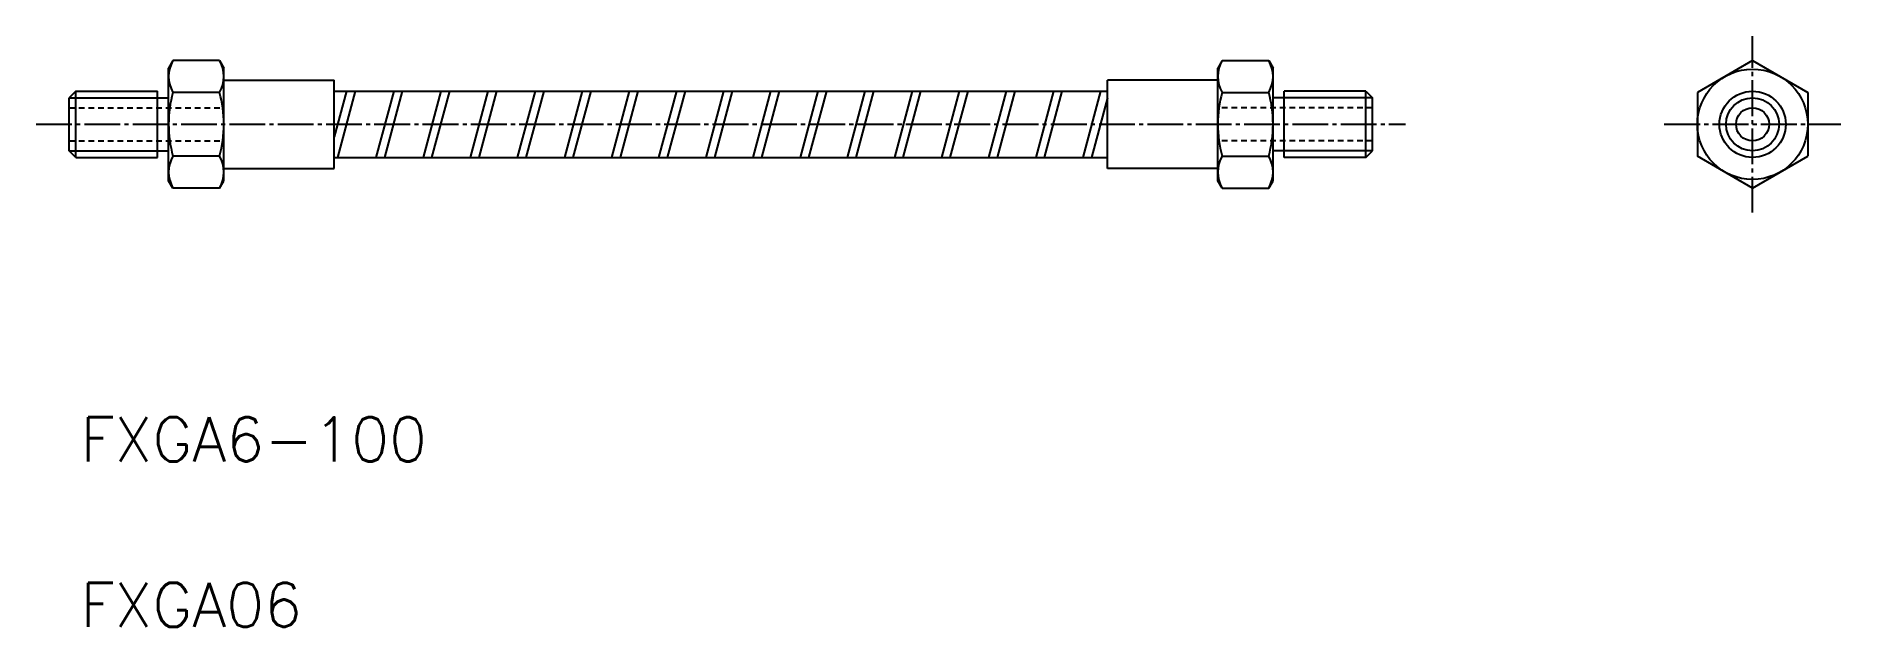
# Model space of a CAD drawing. Extents: x 121 to 284, y 43 to 97.
import ezdxf

# ---------------------------------------------------------------- set-up
doc = ezdxf.new("R2010")
doc.units = 0
doc.header["$LTSCALE"] = 0.25
doc.linetypes.add('CENTER', pattern=[17.5, 13, -1.5, 1.5, -1.5])
doc.linetypes.add('DASHED', pattern=[3.5, 2, -1.5])
doc.layers.get('0').update_dxf_attribs({"linetype": 'CONTINUOUS'})
doc.layers.add('CENTER', color=1, linetype='CENTER')
doc.layers.add('HATCH', color=3, linetype='CONTINUOUS')
doc.styles.get("Standard").update_dxf_attribs({"font": 'txt.shx'})

msp = doc.modelspace()

# ---------------------------------------------------------------- linework, layer by layer
at = {"color": 7, "linetype": 'CONTINUOUS'}
for p, q in [((133.34, 94.28), (132.95, 93.61)), ((132.95, 83.4), (132.95, 93.61)), ((137.56, 94.28), (133.34, 94.28)), ((137.56, 94.28), (137.95, 93.61)), ((137.95, 83.4), (137.95, 93.61)), ((228.34, 94.28), (227.95, 93.61)), ((227.95, 83.4), (227.95, 93.61)), ((228.34, 94.28), (232.56, 94.28)), ((232.56, 94.28), (232.95, 93.61)), ((232.95, 83.4), (232.95, 93.61)), ((276.37, 94.28), (271.37, 91.39)), ((276.37, 94.28), (281.37, 91.39)), ((137.95, 92.51), (147.95, 92.51)), ((147.95, 84.51), (147.95, 92.51)), ((217.95, 84.51), (217.95, 92.51)), ((227.95, 92.51), (217.95, 92.51)), ((124.55, 91.51), (123.95, 90.91)), ((123.95, 86.11), (123.95, 90.91)), ((124.55, 91.51), (131.95, 91.51)), ((124.55, 85.51), (124.55, 91.51)), ((131.95, 85.51), (131.95, 91.51)), ((131.95, 90.91), (132.95, 90.91)), ((137.56, 91.39), (133.34, 91.39)), ((147.95, 91.51), (217.95, 91.51)), ((228.34, 91.39), (232.56, 91.39)), ((233.95, 90.91), (232.95, 90.91)), ((233.95, 85.51), (233.95, 91.51)), ((241.35, 91.51), (233.95, 91.51)), ((241.35, 91.51), (241.95, 90.91)), ((241.35, 85.51), (241.35, 91.51)), ((241.95, 86.11), (241.95, 90.91)), ((271.37, 91.39), (271.37, 85.62)), ((281.37, 91.39), (281.37, 85.62)), ((124.55, 85.51), (123.95, 86.11)), ((124.55, 85.51), (131.95, 85.51)), ((131.95, 86.11), (132.95, 86.11)), ((137.56, 85.62), (133.34, 85.62)), ((147.95, 85.51), (217.95, 85.51)), ((228.34, 85.62), (232.56, 85.62)), ((233.95, 86.11), (232.95, 86.11)), ((241.35, 85.51), (233.95, 85.51)), ((241.35, 85.51), (241.95, 86.11)), ((276.37, 82.73), (271.37, 85.62)), ((276.37, 82.73), (281.37, 85.62)), ((133.34, 82.73), (132.95, 83.4)), ((137.56, 82.73), (137.95, 83.4)), ((137.95, 84.51), (147.95, 84.51)), ((227.95, 84.51), (217.95, 84.51)), ((228.34, 82.73), (227.95, 83.4)), ((232.56, 82.73), (232.95, 83.4)), ((137.56, 82.73), (133.34, 82.73)), ((228.34, 82.73), (232.56, 82.73))]:
    msp.add_line(p, q, dxfattribs=at)
at = {"color": 3}
for p, q in [((123.95, 90.91), (131.95, 90.91)), ((241.95, 90.91), (233.95, 90.91)), ((123.95, 86.11), (131.95, 86.11)), ((241.95, 86.11), (233.95, 86.11))]:
    msp.add_line(p, q, dxfattribs=at)
at = {"color": 3, "linetype": 'DASHED'}
for p, q in [((123.95, 90.01), (137.95, 90.01)), ((241.95, 90.01), (227.95, 90.01)), ((123.95, 87.01), (137.95, 87.01)), ((241.95, 87.01), (227.95, 87.01))]:
    msp.add_line(p, q, dxfattribs=at)
at = {"color": 7, "linetype": 'CONTINUOUS'}
for radius in [5, 3, 1.5]:
    msp.add_circle((276.37, 88.51), radius, dxfattribs=at)
at = {"color": 3}
msp.add_circle((276.37, 88.51), 2.4, dxfattribs=at)
at = {"color": 7, "linetype": 'CONTINUOUS'}
for centre, radius, start, end in [((135.84, 92.84), 2.89, 150, 210), ((135.06, 92.84), 2.89, 330, 30), ((230.84, 92.84), 2.89, 150, 210), ((230.06, 92.84), 2.89, 330, 30), ((143.92, 88.51), 10.97, 164.7385, 195.2615), ((126.98, 88.51), 10.97, 344.7385, 15.2615), ((238.92, 88.51), 10.97, 164.7385, 195.2615), ((221.98, 88.51), 10.97, 344.7385, 15.2615), ((135.84, 84.18), 2.89, 150, 210), ((135.06, 84.18), 2.89, 330, 30), ((230.84, 84.18), 2.89, 150, 210), ((230.06, 84.18), 2.89, 330, 30)]:
    msp.add_arc(centre, radius, start, end, dxfattribs=at)
at = {"layer": 'CENTER', "color": 1, "linetype": 'CENTER'}
for p, q in [((276.37, 80.51), (276.37, 96.51)), ((120.95, 88.51), (244.95, 88.51)), ((268.37, 88.51), (284.37, 88.51))]:
    msp.add_line(p, q, dxfattribs=at)
at = {"layer": 'HATCH'}
for p, q in [((149.06, 91.51), (147.95, 87.36)), ((149.84, 91.51), (148.23, 85.51)), ((153.33, 91.51), (151.72, 85.51)), ((154.1, 91.51), (152.5, 85.51)), ((157.6, 91.51), (155.99, 85.51)), ((158.37, 91.51), (156.76, 85.51)), ((161.86, 91.51), (160.25, 85.51)), ((162.64, 91.51), (161.03, 85.51)), ((166.13, 91.51), (164.52, 85.51)), ((166.91, 91.51), (165.3, 85.51)), ((170.4, 91.51), (168.79, 85.51)), ((171.17, 91.51), (169.56, 85.51)), ((174.66, 91.51), (173.06, 85.51)), ((175.44, 91.51), (173.83, 85.51)), ((178.93, 91.51), (177.32, 85.51)), ((179.71, 91.51), (178.1, 85.51)), ((183.2, 91.51), (181.59, 85.51)), ((183.97, 91.51), (182.37, 85.51)), ((187.46, 91.51), (185.86, 85.51)), ((188.24, 91.51), (186.63, 85.51)), ((191.73, 91.51), (190.12, 85.51)), ((192.51, 91.51), (190.9, 85.51)), ((196, 91.51), (194.39, 85.51)), ((196.77, 91.51), (195.17, 85.51)), ((200.26, 91.51), (198.66, 85.51)), ((201.04, 91.51), (199.43, 85.51)), ((204.53, 91.51), (202.92, 85.51)), ((205.31, 91.51), (203.7, 85.51)), ((208.8, 91.51), (207.19, 85.51)), ((209.57, 91.51), (207.97, 85.51)), ((213.06, 91.51), (211.46, 85.51)), ((213.84, 91.51), (212.23, 85.51)), ((217.33, 91.51), (215.72, 85.51)), ((217.95, 90.91), (216.5, 85.51))]:
    msp.add_line(p, q, dxfattribs=at)

# ---------------------------------------------------------------- texts
for s, p in [('FXGA6-100', (124.97, 57.96)), ('FXGA06', (124.97, 42.96))]:
    msp.add_text(s, height=4).set_placement(p)

doc.saveas('drawing.dxf')
